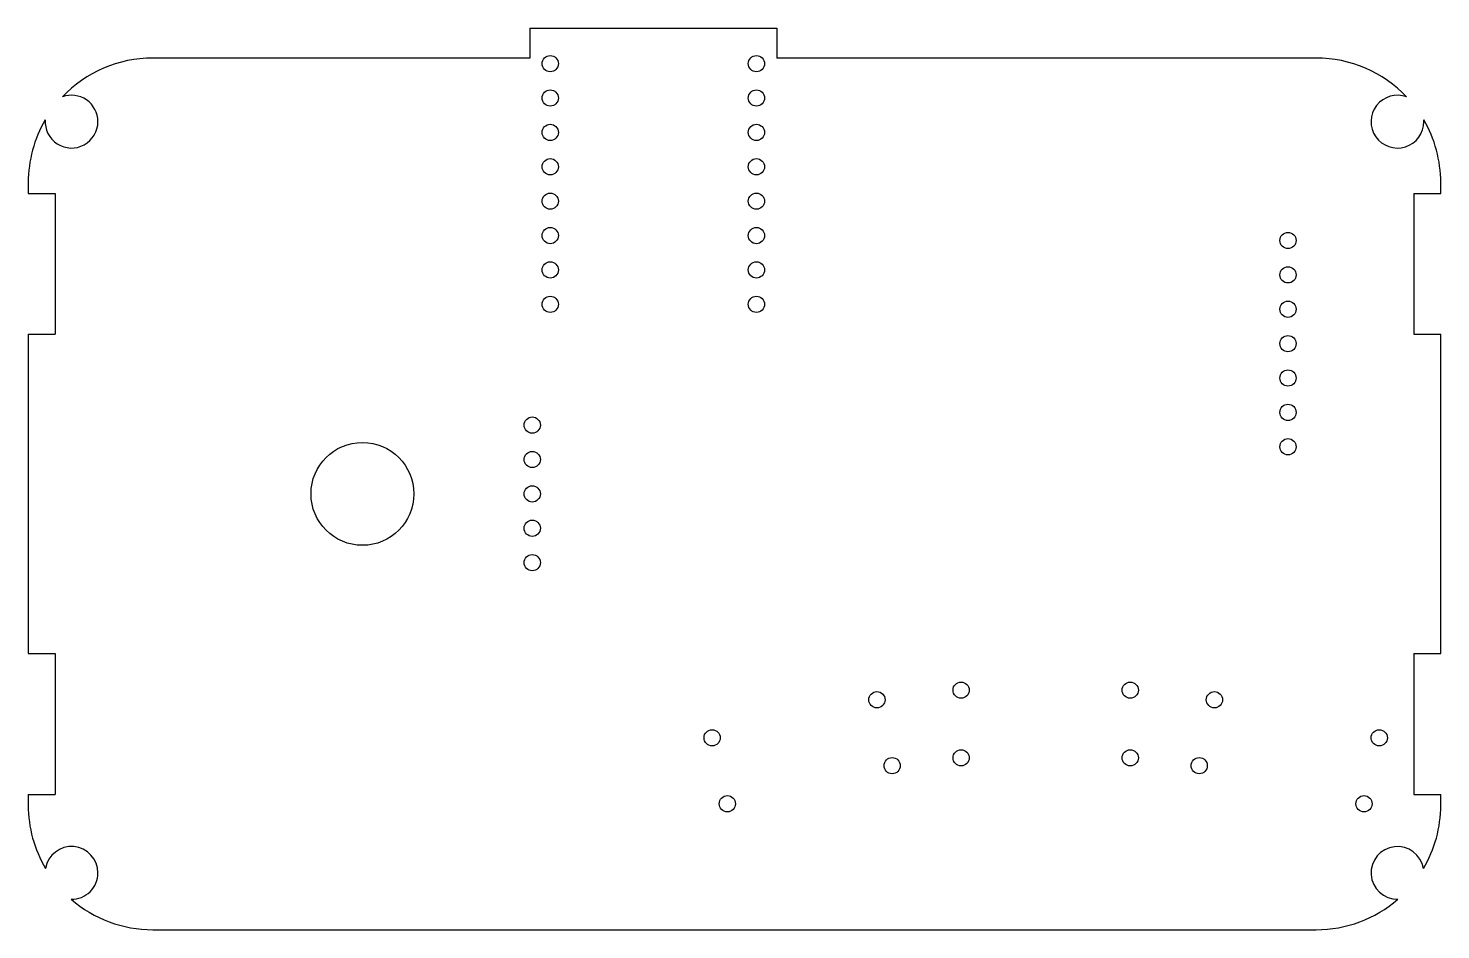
# Model space of a CAD drawing. Header units: metres. Extents: x 3 to 107, y 3 to 69.
import ezdxf

# ---------------------------------------------------------------- set-up
doc = ezdxf.new("R2010")
doc.units = ezdxf.units.M

msp = doc.modelspace()

# ---------------------------------------------------------------- linework, layer by layer
for p, q in [((39.88, 69.3985), (58.12, 69.3985)), ((39.88, 69.3985), (39.88, 67.2)), ((58.12, 69.3985), (58.12, 67.2)), ((39.88, 67.2), (12, 67.2)), ((98, 67.2), (58.12, 67.2)), ((2.8, 58), (2.8, 57.2)), ((107.2, 57.2), (107.2, 58)), ((2.8, 57.2), (4.8, 57.2)), ((4.8, 57.2), (4.8, 46.8)), ((105.2, 57.2), (105.2, 46.8)), ((105.2, 57.2), (107.2, 57.2)), ((2.8, 46.8), (4.8, 46.8)), ((2.8, 46.8), (2.8, 23.2)), ((105.2, 46.8), (107.2, 46.8)), ((107.2, 23.2), (107.2, 46.8)), ((2.8, 23.2), (4.8, 23.2)), ((4.8, 23.2), (4.8, 12.8)), ((105.2, 23.2), (105.2, 12.8)), ((105.2, 23.2), (107.2, 23.2)), ((2.8, 12.8), (4.8, 12.8)), ((2.8, 12.8), (2.8, 12)), ((105.2, 12.8), (107.2, 12.8)), ((107.2, 12), (107.2, 12.8)), ((12, 2.8), (98, 2.8))]:
    msp.add_line(p, q)
for centre, radius in [((41.38, 66.7848), 0.6), ((56.62, 66.7848), 0.6), ((41.38, 64.2448), 0.6), ((56.62, 64.2448), 0.6), ((41.38, 61.7048), 0.6), ((56.62, 61.7048), 0.6), ((41.38, 59.1648), 0.6), ((56.62, 59.1648), 0.6), ((41.38, 56.6248), 0.6), ((56.62, 56.6248), 0.6), ((41.38, 54.0848), 0.6), ((56.62, 54.0848), 0.6), ((95.91, 53.72), 0.6), ((41.38, 51.5448), 0.6), ((56.62, 51.5448), 0.6), ((95.91, 51.18), 0.6), ((41.38, 49.0048), 0.6), ((56.62, 49.0048), 0.6), ((95.91, 48.64), 0.6), ((95.91, 46.1), 0.6), ((95.91, 43.56), 0.6), ((95.91, 41.02), 0.6), ((40.05, 40.08), 0.6), ((27.5, 35), 3.8), ((95.91, 38.48), 0.6), ((40.05, 37.54), 0.6), ((40.05, 35), 0.6), ((40.05, 32.46), 0.6), ((40.05, 29.92), 0.6), ((71.75, 20.5), 0.6), ((84.25, 20.5), 0.6), ((65.5272, 19.7908), 0.6), ((90.4728, 19.7908), 0.6), ((53.3478, 16.9783), 0.6), ((102.6522, 16.9783), 0.6), ((71.75, 15.5), 0.6), ((84.25, 15.5), 0.6), ((66.6522, 14.9191), 0.6), ((89.3478, 14.9191), 0.6), ((54.4728, 12.1066), 0.6), ((101.5272, 12.1066), 0.6)]:
    msp.add_circle(centre, radius)
for centre, radius, start, end in [((12, 58), 9.2, -270, -223.4625), ((98, 58), 9.2, -316.5375, -270), ((6, 62.5), 1.95, 0, 110.3335), ((104, 62.5), 1.95, 69.6665, 360), ((12, 58), 9.2, -210.2773, -180), ((6, 62.5), 1.95, 175.9268, 360), ((98, 58), 9.2, -360, -329.7227), ((104, 62.5), 1.95, 0, 4.0732), ((12, 12), 9.2, -180, -149.4503), ((98, 12), 9.2, -30.5497, 0), ((6, 7), 1.95, 0, 170.4426), ((104, 7), 1.95, 9.5574, 270.8314), ((6, 7), 1.95, 269.1686, 360), ((12, 12), 9.2, -130.9386, -90), ((98, 12), 9.2, -90, -49.0614)]:
    msp.add_arc(centre, radius, start, end)

doc.saveas('drawing.dxf')
